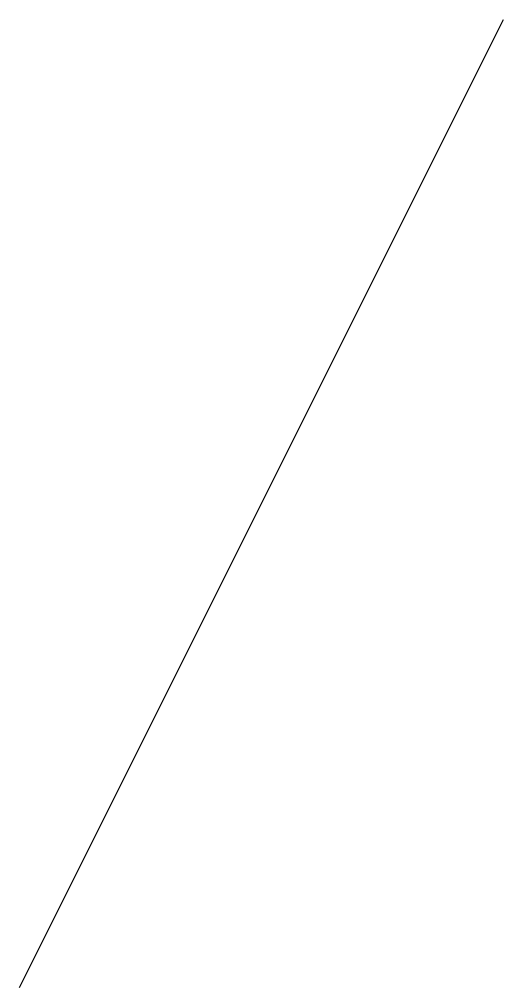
# Model space of a CAD drawing. Header units: feet. Extents: x 0 to 1, y 0 to 2.
import ezdxf

# ---------------------------------------------------------------- set-up
doc = ezdxf.new("R2010")
doc.units = ezdxf.units.FT
doc.header["$MEASUREMENT"] = 0

msp = doc.modelspace()

# ---------------------------------------------------------------- linework, layer by layer
msp.add_line((0, 0), (1, 2))

doc.saveas('drawing.dxf')
